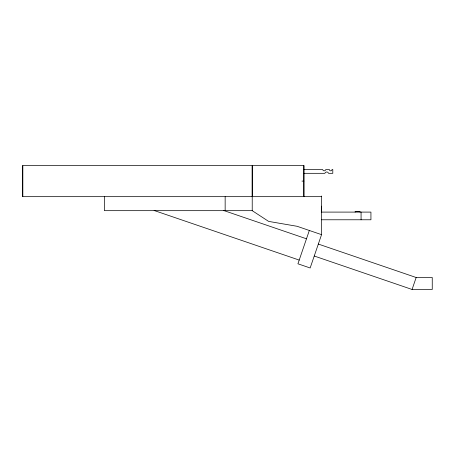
<?xml version="1.0" encoding="UTF-8"?>
<svg xmlns="http://www.w3.org/2000/svg" width="455" height="455" viewBox="0 0 455 455"><rect width="100%" height="100%" fill="white"/><g stroke="black" fill="none" stroke-linecap="round" stroke-linejoin="round"><path stroke-width="0.68" d="M321.548 196.668L22.75 196.668L22.75 165.535L252.224 165.535L252.224 210.671L268.638 221.403L297.104 226.294L321.548 234.649L310.156 267.978L297.934 263.798L309.326 230.469M252.224 196.668L252.224 165.535M252.661 165.535L252.661 196.668L252.661 165.535L303.883 165.535L303.883 196.668L303.883 165.535M321.548 206.161L321.548 212.098L370.933 212.098L370.933 219.776L321.548 219.776M412.082 289.465L416.166 277.505L432.25 277.505L432.25 289.465L412.076 289.465L314.246 256.023M303.707 169.55L322.675 169.55A1.57 1.57 0 0 0 325.769 169.55L329.38 169.55A1.302 1.302 0 0 0 330.677 170.847A1.302 1.302 0 0 0 331.979 169.55L332.798 169.55L332.798 173.321L328.567 173.321A1.951 1.951 0 0 0 324.842 173.321L303.883 173.321M301.955 181.101L303.883 181.101M252.224 210.671L104.383 210.671L104.383 196.668M223.399 210.409L306.477 238.801M318.329 244.062L416.166 277.505M154.097 210.483L299.202 260.084M361.071 212.098L361.071 219.776M360.036 212.098L360.036 211.376L355.173 211.376L355.173 212.098M359.626 211.376L355.583 211.376M321.548 196.008L321.548 234.649M225.151 196.668L225.151 210.671M22.75 165.535L22.75 196.668"/></g></svg>
